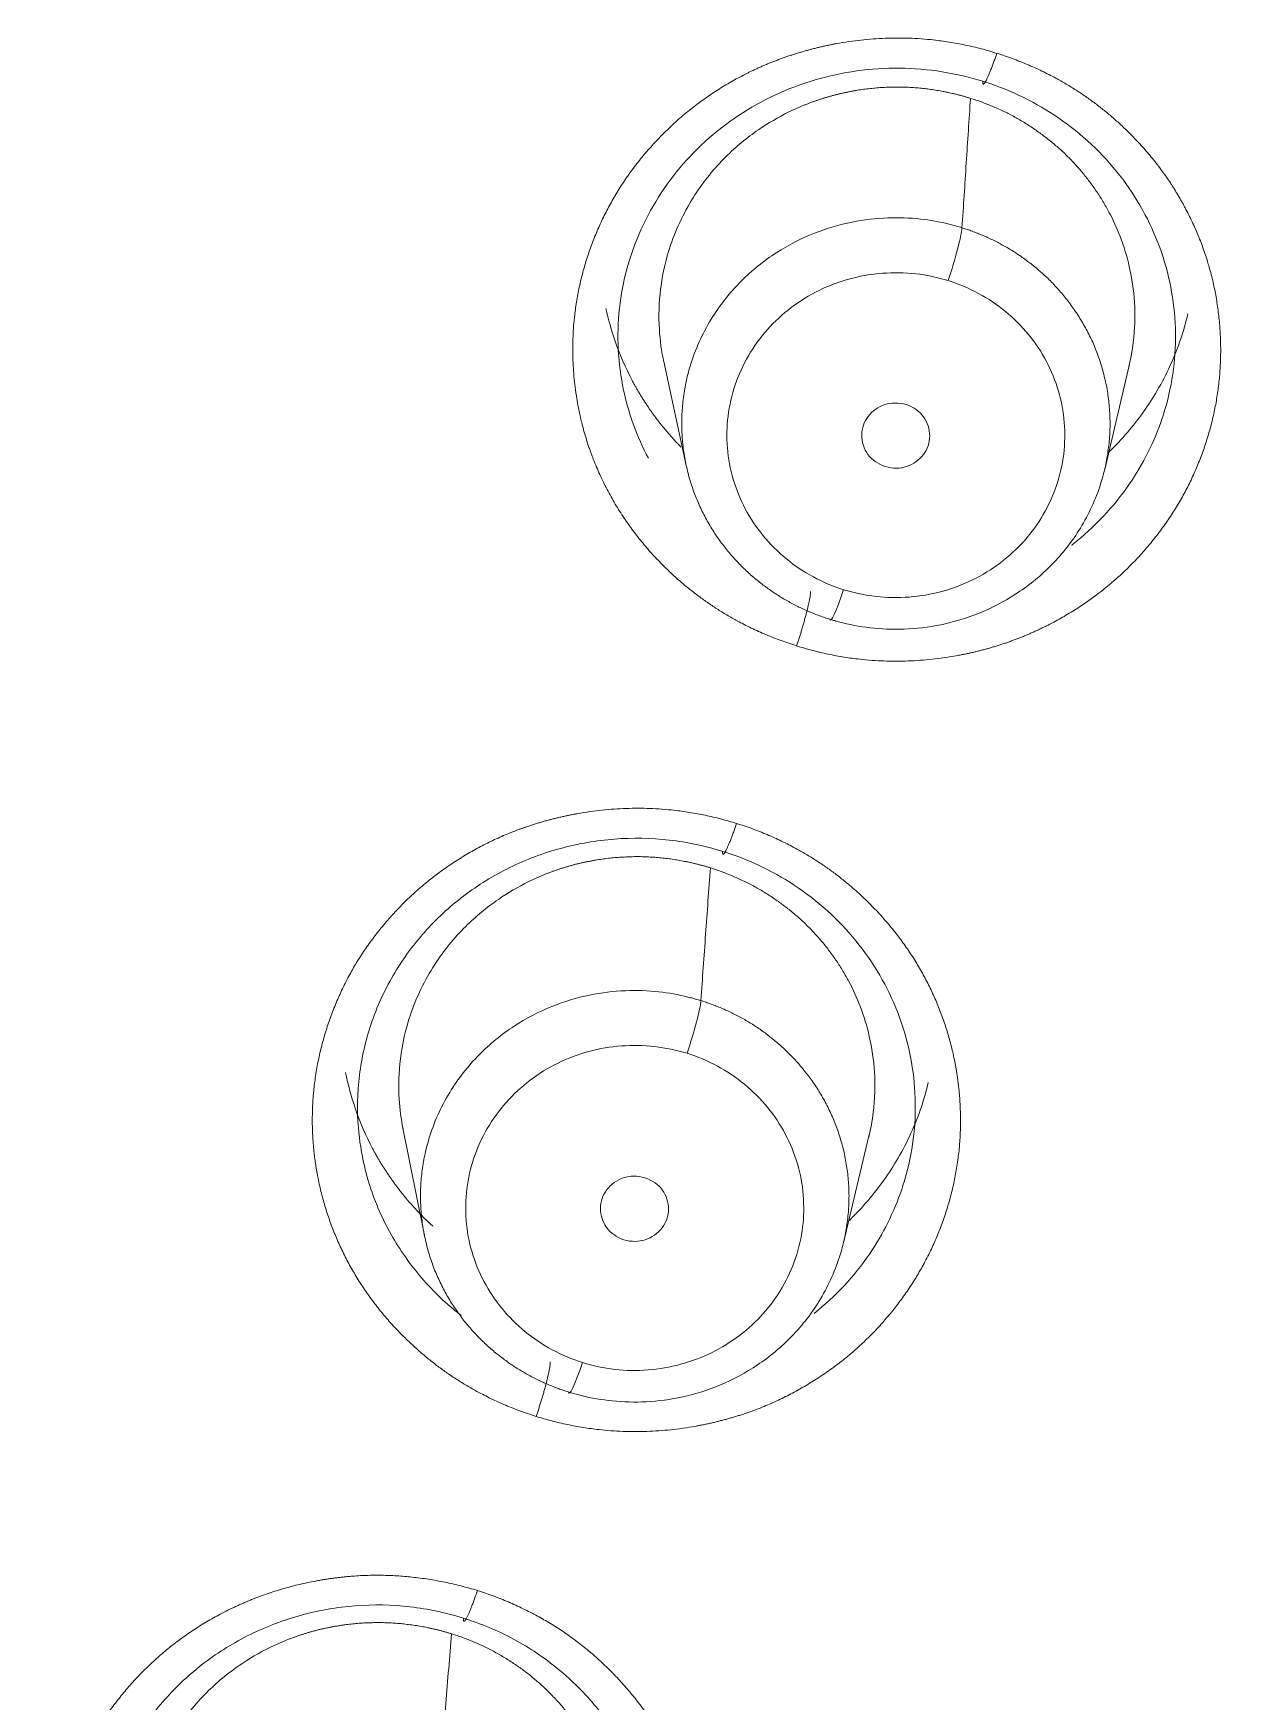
# Model space of a CAD drawing. Extents: x 6534 to 7663, y 0 to 827.
# Drawn here: x 7087.56 to 7095.58, y 495.25 to 506.3 of the extents above; entities that cross this region are included whole.
import ezdxf

# ---------------------------------------------------------------- set-up
doc = ezdxf.new("R2010")
doc.units = 0
doc.header["$LTSCALE"] = 30
doc.header["$MEASUREMENT"] = 0
doc.layers.add('1', color=7, linetype='CONTINUOUS')

msp = doc.modelspace()

# ---------------------------------------------------------------- linework, layer by layer
at = {"layer": '1', "color": 7, "linetype": 'Continuous', "lineweight": 18}
for p, q in [((7091.738, 504.127), (7091.887, 503.437)), ((7094.658, 503.412), (7094.82, 504.1)), ((7090.008, 499.059), (7090.153, 498.337)), ((7092.928, 498.29), (7093.099, 499.006))]:
    msp.add_line(p, q, dxfattribs=at)
at = {"layer": '1', "color": 7, "linetype": 'Continuous', "lineweight": 13}
msp.add_line((7092.837, 502.419), (7092.837, 502.42), dxfattribs=at)
at = {"layer": '1', "color": 7, "linetype": 'Continuous', "lineweight": 18}
for centre, major_axis, ratio, start_param, end_param in [((7103.394, 533.307), (-60.5, 0), 0.961466, 4.72417, 7.004197), ((7103.394, 533.445), (60, 0), 0.961466, 1.582577, 4.712389), ((7103.394, 533.445), (-59.925, 0), 0.961466, 4.712389, 7.853982), ((7093.621, 504.744), (-0.089, -0.286), 0.084931, 1.305336, 2.80487), ((7092.929, 502.698), (0.089, 0.286), 0.084982, 2.929816, 4.446794), ((7091.892, 499.627), (-0.089, -0.286), 0.08496, 1.305403, 2.796104), ((7091.2, 497.579), (0.089, 0.286), 0.085009, 2.92115, 4.446744)]:
    msp.add_ellipse(centre, major_axis=major_axis, ratio=ratio, start_param=start_param, end_param=end_param, dxfattribs=at)
at = {"layer": '1', "color": 7, "linetype": 'Continuous', "lineweight": 13}
for centre, major_axis, start_param, end_param in [((7103.394, 533.307), (59.425, 0), 1.570796, 4.70194), ((7103.394, 533.307), (57.948, 0), 1.579187, 4.712389), ((7103.394, 533.352), (57.403, 0), 1.579486, 4.712389)]:
    msp.add_ellipse(centre, major_axis=major_axis, ratio=0.961466, start_param=start_param, end_param=end_param, dxfattribs=at)
at = {"layer": '1', "color": 7, "linetype": 'Continuous', "lineweight": 18}
for points, degree, knots in [([(7091.198, 503.707), (7091.156, 503.871), (7091.108, 504.453), (7091.373, 505.234), (7091.929, 505.858), (7092.308, 506.044), (7092.495, 506.135), (7092.7, 506.19), (7092.902, 506.245), (7093.536, 506.295), (7093.944, 506.167)], 2, [0, 0, 0, 0.077193, 0.261754, 0.446316, 0.630877, 0.630877, 0.723158, 0.723158, 0.815439, 1, 1, 1]), ([(7091.636, 503.486), (7091.598, 503.557), (7091.491, 503.798), (7091.406, 504.239), (7091.477, 504.786), (7091.716, 505.287), (7092.101, 505.695), (7092.596, 505.972), (7093.156, 506.093), (7093.583, 506.057), (7093.808, 505.995), (7093.851, 505.982)], 3, [0, 0, 0, 0, 0.057246, 0.187423, 0.317619, 0.4478, 0.578021, 0.708153, 0.83839, 0.968958, 1, 1, 1, 1]), ([(7091.739, 504.121), (7091.723, 504.193), (7091.701, 504.354), (7091.709, 504.617), (7091.779, 504.922), (7091.924, 505.223), (7092.131, 505.478), (7092.348, 505.657), (7092.503, 505.748), (7092.586, 505.788), (7092.606, 505.797), (7092.626, 505.806), (7092.646, 505.815), (7092.666, 505.823), (7092.686, 505.831), (7092.707, 505.839), (7092.727, 505.847), (7092.748, 505.854), (7092.768, 505.861), (7092.789, 505.868), (7092.81, 505.874), (7092.83, 505.88), (7092.851, 505.886), (7092.872, 505.891), (7092.893, 505.897), (7092.914, 505.902), (7092.935, 505.906), (7092.956, 505.911), (7092.977, 505.915), (7092.998, 505.919), (7093.02, 505.923), (7093.041, 505.926), (7093.062, 505.929), (7093.083, 505.932), (7093.105, 505.934), (7093.126, 505.936), (7093.147, 505.938), (7093.169, 505.94), (7093.19, 505.941), (7093.211, 505.942), (7093.232, 505.943), (7093.254, 505.943), (7093.275, 505.944), (7093.296, 505.944), (7093.317, 505.943), (7093.338, 505.943), (7093.359, 505.942), (7093.381, 505.941), (7093.402, 505.939), (7093.423, 505.938), (7093.444, 505.936), (7093.464, 505.933), (7093.485, 505.931), (7093.506, 505.928), (7093.527, 505.925), (7093.547, 505.922), (7093.568, 505.918), (7093.588, 505.915), (7093.609, 505.911), (7093.629, 505.906), (7093.649, 505.902), (7093.67, 505.897), (7093.69, 505.892), (7093.71, 505.887), (7093.729, 505.881), (7093.749, 505.876), (7093.762, 505.871), (7093.769, 505.869)], 3, [0, 0, 0, 0, 0.069172, 0.153838, 0.247976, 0.364102, 0.465445, 0.551975, 0.623667, 0.630367, 0.637059, 0.643743, 0.650421, 0.65709, 0.663753, 0.670408, 0.677055, 0.683696, 0.690328, 0.696954, 0.703572, 0.710183, 0.716786, 0.723382, 0.72997, 0.736551, 0.743125, 0.749691, 0.75625, 0.762802, 0.769346, 0.775882, 0.782412, 0.788934, 0.795448, 0.801955, 0.808455, 0.814947, 0.821432, 0.827909, 0.834379, 0.840842, 0.847297, 0.853745, 0.860186, 0.866619, 0.873044, 0.879462, 0.885873, 0.892277, 0.898673, 0.905061, 0.911442, 0.917816, 0.924182, 0.930541, 0.936893, 0.943237, 0.949574, 0.955903, 0.962225, 0.968539, 0.974846, 0.981146, 0.987438, 0.993723, 1, 1, 1, 1]), ([(7093.851, 505.982), (7093.858, 505.98), (7094.037, 505.923), (7094.375, 505.756), (7094.78, 505.377), (7095.05, 504.891), (7095.155, 504.349), (7095.106, 503.961), (7095.044, 503.766), (7095.037, 503.744)], 3, [0, 0, 0, 0, 0.007287, 0.194721, 0.3895, 0.584986, 0.780346, 0.975735, 1, 1, 1, 1]), ([(7093.769, 505.869), (7093.781, 505.866), (7093.806, 505.858), (7093.842, 505.845), (7093.878, 505.831), (7093.914, 505.817), (7093.949, 505.801), (7093.985, 505.785), (7094.02, 505.768), (7094.054, 505.75), (7094.088, 505.731), (7094.122, 505.711), (7094.155, 505.69), (7094.187, 505.669), (7094.22, 505.646), (7094.251, 505.623), (7094.282, 505.599), (7094.313, 505.575), (7094.343, 505.549), (7094.372, 505.523), (7094.401, 505.496), (7094.429, 505.468), (7094.456, 505.439), (7094.483, 505.41), (7094.509, 505.38), (7094.534, 505.349), (7094.558, 505.318), (7094.581, 505.286), (7094.604, 505.253), (7094.626, 505.22), (7094.647, 505.186), (7094.667, 505.151), (7094.709, 505.076), (7094.768, 504.946), (7094.829, 504.746), (7094.863, 504.509), (7094.856, 504.286), (7094.831, 504.145), (7094.819, 504.092)], 3, [0, 0, 0, 0, 0.016576, 0.033189, 0.049839, 0.066525, 0.083247, 0.100006, 0.116802, 0.133634, 0.150502, 0.167408, 0.184349, 0.201327, 0.218342, 0.235393, 0.25248, 0.269604, 0.286765, 0.303962, 0.321195, 0.338465, 0.355771, 0.373114, 0.390493, 0.407909, 0.425361, 0.442849, 0.460374, 0.477936, 0.495533, 0.513167, 0.530838, 0.610103, 0.702776, 0.808846, 0.928299, 1, 1, 1, 1]), ([(7093.713, 505.012), (7093.707, 505.014), (7093.695, 505.017), (7093.678, 505.022), (7093.661, 505.027), (7093.644, 505.032), (7093.571, 505.05), (7093.431, 505.075), (7093.215, 505.083), (7092.977, 505.055), (7092.726, 504.981), (7092.474, 504.852), (7092.237, 504.661), (7092.037, 504.407), (7091.938, 504.187), (7091.897, 504.041), (7091.884, 503.986), (7091.874, 503.93), (7091.866, 503.875), (7091.861, 503.82), (7091.857, 503.766), (7091.856, 503.712), (7091.858, 503.658), (7091.861, 503.605), (7091.867, 503.553), (7091.874, 503.501), (7091.884, 503.45), (7091.895, 503.4), (7091.908, 503.351), (7091.923, 503.303), (7091.939, 503.257), (7091.958, 503.211), (7091.977, 503.166), (7091.998, 503.123), (7092.02, 503.08), (7092.044, 503.039), (7092.068, 502.999), (7092.094, 502.961), (7092.121, 502.923), (7092.149, 502.887), (7092.177, 502.852), (7092.207, 502.819), (7092.237, 502.787), (7092.268, 502.756), (7092.299, 502.726), (7092.331, 502.698), (7092.364, 502.671), (7092.397, 502.646), (7092.43, 502.621), (7092.463, 502.598), (7092.497, 502.576), (7092.531, 502.555), (7092.565, 502.536), (7092.599, 502.517), (7092.633, 502.5), (7092.667, 502.484), (7092.702, 502.469), (7092.736, 502.455), (7092.769, 502.442), (7092.803, 502.43), (7092.826, 502.423), (7092.837, 502.42)], 3, [0, 0, 0, 0, 0.004262, 0.008395, 0.012399, 0.016275, 0.020023, 0.063397, 0.11187, 0.165439, 0.224102, 0.287854, 0.356693, 0.430613, 0.509612, 0.522992, 0.536251, 0.549389, 0.562406, 0.575303, 0.588079, 0.600733, 0.613267, 0.625681, 0.637973, 0.650145, 0.662195, 0.674125, 0.685934, 0.697622, 0.709189, 0.720636, 0.731961, 0.743166, 0.75425, 0.765213, 0.776055, 0.786776, 0.797376, 0.807856, 0.818215, 0.828452, 0.838569, 0.848565, 0.85844, 0.868194, 0.877828, 0.88734, 0.896732, 0.906002, 0.915152, 0.924181, 0.933089, 0.941876, 0.950542, 0.959087, 0.967512, 0.975815, 0.983998, 0.992059, 1, 1, 1, 1]), ([(7092.837, 502.42), (7092.842, 502.418), (7092.853, 502.414), (7092.87, 502.41), (7092.887, 502.405), (7092.905, 502.4), (7092.985, 502.38), (7093.136, 502.354), (7093.365, 502.349), (7093.61, 502.384), (7093.861, 502.465), (7094.107, 502.6), (7094.333, 502.791), (7094.521, 503.039), (7094.614, 503.25), (7094.653, 503.39), (7094.666, 503.445), (7094.676, 503.501), (7094.684, 503.556), (7094.69, 503.611), (7094.693, 503.665), (7094.694, 503.719), (7094.692, 503.773), (7094.689, 503.826), (7094.684, 503.878), (7094.676, 503.93), (7094.667, 503.98), (7094.655, 504.03), (7094.642, 504.079), (7094.628, 504.127), (7094.611, 504.174), (7094.593, 504.22), (7094.574, 504.264), (7094.553, 504.308), (7094.531, 504.35), (7094.507, 504.391), (7094.482, 504.431), (7094.457, 504.47), (7094.43, 504.507), (7094.402, 504.543), (7094.374, 504.578), (7094.344, 504.611), (7094.314, 504.644), (7094.283, 504.675), (7094.252, 504.704), (7094.22, 504.732), (7094.187, 504.759), (7094.154, 504.785), (7094.121, 504.81), (7094.088, 504.833), (7094.054, 504.855), (7094.02, 504.876), (7093.986, 504.895), (7093.952, 504.914), (7093.917, 504.931), (7093.883, 504.947), (7093.849, 504.962), (7093.815, 504.976), (7093.781, 504.989), (7093.747, 505.001), (7093.725, 505.008), (7093.713, 505.012)], 3, [0, 0, 0, 0, 0.003868, 0.007805, 0.01181, 0.015885, 0.020029, 0.067464, 0.118836, 0.174144, 0.233384, 0.296555, 0.363653, 0.434676, 0.50962, 0.522978, 0.536216, 0.549334, 0.562332, 0.575211, 0.587969, 0.600607, 0.613126, 0.625525, 0.637803, 0.649962, 0.662001, 0.67392, 0.68572, 0.697399, 0.708958, 0.720398, 0.731718, 0.742917, 0.753997, 0.764957, 0.775797, 0.786518, 0.797118, 0.807598, 0.817959, 0.8282, 0.838321, 0.848322, 0.858203, 0.867964, 0.877605, 0.887127, 0.896529, 0.905811, 0.914972, 0.924015, 0.932937, 0.941739, 0.950422, 0.958984, 0.967427, 0.97575, 0.983953, 0.992037, 1, 1, 1, 1]), ([(7091.355, 504.477), (7091.371, 504.404), (7091.417, 504.24), (7091.488, 504.077), (7091.54, 503.979), (7091.552, 503.959), (7091.563, 503.938), (7091.575, 503.918), (7091.588, 503.897), (7091.6, 503.877), (7091.613, 503.858), (7091.626, 503.838), (7091.639, 503.818), (7091.652, 503.799), (7091.666, 503.78), (7091.68, 503.761), (7091.694, 503.742), (7091.708, 503.723), (7091.723, 503.705), (7091.738, 503.687), (7091.753, 503.669), (7091.768, 503.651), (7091.783, 503.633), (7091.799, 503.616), (7091.814, 503.599), (7091.83, 503.582), (7091.843, 503.569), (7091.85, 503.561), (7091.852, 503.559)], 3, [0, 0, 0, 0, 0.213475, 0.483108, 0.505565, 0.527995, 0.550396, 0.57277, 0.595116, 0.617434, 0.639724, 0.661986, 0.68422, 0.706427, 0.728605, 0.750756, 0.772879, 0.794974, 0.817041, 0.83908, 0.861091, 0.883075, 0.90503, 0.926958, 0.948858, 0.97073, 0.992574, 1, 1, 1, 1]), ([(7094.688, 503.528), (7094.73, 503.569), (7094.849, 503.695), (7095.022, 503.939), (7095.146, 504.21), (7095.196, 504.386), (7095.209, 504.441)], 3, [0, 0, 0, 0, 0.164118, 0.482792, 0.837688, 1, 1, 1, 1]), ([(7089.755, 498.799), (7089.736, 498.882), (7089.722, 498.966), (7089.706, 499.167), (7089.708, 499.284), (7089.737, 499.515), (7089.763, 499.629), (7089.837, 499.851), (7089.886, 499.958), (7090.004, 500.161), (7090.074, 500.257), (7090.231, 500.434), (7090.318, 500.515), (7090.508, 500.659), (7090.61, 500.722), (7090.826, 500.828), (7090.939, 500.87), (7091.172, 500.934), (7091.291, 500.954), (7091.532, 500.973), (7091.654, 500.97), (7091.894, 500.943), (7092.013, 500.918), (7092.128, 500.882)], 3, [0, 0, 0, 0, 0.068272, 0.068272, 0.161445, 0.161445, 0.254618, 0.254618, 0.347791, 0.347791, 0.440963, 0.440963, 0.534136, 0.534136, 0.627309, 0.627309, 0.720482, 0.720482, 0.813654, 0.813654, 0.906827, 0.906827, 1, 1, 1, 1]), ([(7090.011, 499.045), (7089.998, 499.11), (7089.978, 499.264), (7089.986, 499.519), (7090.055, 499.825), (7090.201, 500.126), (7090.408, 500.381), (7090.625, 500.56), (7090.78, 500.651), (7090.863, 500.691), (7090.883, 500.7), (7090.903, 500.709), (7090.923, 500.718), (7090.943, 500.726), (7090.963, 500.735), (7090.984, 500.742), (7091.004, 500.75), (7091.025, 500.757), (7091.045, 500.764), (7091.066, 500.771), (7091.087, 500.777), (7091.107, 500.783), (7091.128, 500.789), (7091.149, 500.795), (7091.17, 500.8), (7091.191, 500.805), (7091.212, 500.81), (7091.233, 500.814), (7091.255, 500.818), (7091.276, 500.822), (7091.297, 500.826), (7091.318, 500.829), (7091.339, 500.832), (7091.361, 500.835), (7091.382, 500.837), (7091.403, 500.84), (7091.425, 500.841), (7091.446, 500.843), (7091.467, 500.844), (7091.488, 500.845), (7091.51, 500.846), (7091.531, 500.847), (7091.552, 500.847), (7091.573, 500.847), (7091.595, 500.847), (7091.616, 500.846), (7091.637, 500.845), (7091.658, 500.844), (7091.679, 500.843), (7091.7, 500.841), (7091.721, 500.839), (7091.742, 500.837), (7091.763, 500.834), (7091.783, 500.832), (7091.804, 500.829), (7091.825, 500.825), (7091.845, 500.822), (7091.866, 500.818), (7091.886, 500.814), (7091.907, 500.81), (7091.927, 500.805), (7091.947, 500.8), (7091.967, 500.795), (7091.987, 500.79), (7092.007, 500.785), (7092.027, 500.779), (7092.04, 500.775), (7092.047, 500.773)], 3, [0, 0, 0, 0, 0.062723, 0.147975, 0.242767, 0.359706, 0.461762, 0.5489, 0.621088, 0.627833, 0.634571, 0.641301, 0.648024, 0.654739, 0.661447, 0.668147, 0.67484, 0.681526, 0.688204, 0.694875, 0.701538, 0.708194, 0.714843, 0.721484, 0.728117, 0.734743, 0.741362, 0.747973, 0.754577, 0.761173, 0.767762, 0.774344, 0.780918, 0.787485, 0.794044, 0.800595, 0.80714, 0.813677, 0.820206, 0.826728, 0.833242, 0.839749, 0.846249, 0.852741, 0.859226, 0.865703, 0.872173, 0.878635, 0.88509, 0.891537, 0.897977, 0.904409, 0.910834, 0.917252, 0.923662, 0.930065, 0.93646, 0.942847, 0.949227, 0.9556, 0.961965, 0.968323, 0.974674, 0.981016, 0.987352, 0.99368, 1, 1, 1, 1]), ([(7092.128, 500.882), (7092.134, 500.88), (7092.312, 500.824), (7092.651, 500.658), (7093.056, 500.278), (7093.327, 499.792), (7093.432, 499.249), (7093.383, 498.861), (7093.321, 498.665), (7093.314, 498.643)], 3, [0, 0, 0, 0, 0.006813, 0.19395, 0.38874, 0.584299, 0.779737, 0.975214, 1, 1, 1, 1]), ([(7092.047, 500.773), (7092.059, 500.769), (7092.083, 500.761), (7092.12, 500.748), (7092.156, 500.734), (7092.192, 500.72), (7092.227, 500.704), (7092.262, 500.688), (7092.297, 500.671), (7092.332, 500.653), (7092.366, 500.634), (7092.399, 500.614), (7092.433, 500.593), (7092.465, 500.572), (7092.497, 500.55), (7092.529, 500.526), (7092.56, 500.502), (7092.591, 500.478), (7092.621, 500.452), (7092.65, 500.426), (7092.679, 500.399), (7092.707, 500.371), (7092.734, 500.342), (7092.761, 500.313), (7092.787, 500.283), (7092.812, 500.252), (7092.836, 500.221), (7092.859, 500.189), (7092.882, 500.156), (7092.904, 500.123), (7092.925, 500.089), (7092.945, 500.054), (7092.987, 499.979), (7093.046, 499.848), (7093.107, 499.648), (7093.141, 499.412), (7093.134, 499.187), (7093.109, 499.044), (7093.096, 498.99)], 3, [0, 0, 0, 0, 0.016543, 0.033123, 0.049739, 0.066391, 0.08308, 0.099806, 0.116568, 0.133366, 0.150201, 0.167073, 0.18398, 0.200924, 0.217905, 0.234922, 0.251975, 0.269065, 0.286191, 0.303354, 0.320552, 0.337788, 0.355059, 0.372367, 0.389711, 0.407091, 0.424508, 0.441961, 0.45945, 0.476976, 0.494538, 0.512136, 0.52977, 0.60888, 0.70138, 0.807257, 0.926493, 1, 1, 1, 1]), ([(7091.984, 499.894), (7091.978, 499.896), (7091.967, 499.899), (7091.949, 499.904), (7091.932, 499.909), (7091.915, 499.913), (7091.84, 499.932), (7091.698, 499.958), (7091.478, 499.965), (7091.238, 499.936), (7090.987, 499.86), (7090.736, 499.729), (7090.502, 499.538), (7090.305, 499.286), (7090.207, 499.068), (7090.167, 498.923), (7090.154, 498.868), (7090.144, 498.813), (7090.136, 498.758), (7090.13, 498.703), (7090.127, 498.648), (7090.126, 498.594), (7090.128, 498.54), (7090.131, 498.487), (7090.137, 498.435), (7090.144, 498.383), (7090.154, 498.333), (7090.165, 498.283), (7090.178, 498.234), (7090.193, 498.186), (7090.209, 498.139), (7090.227, 498.093), (7090.247, 498.048), (7090.268, 498.005), (7090.29, 497.962), (7090.314, 497.921), (7090.338, 497.881), (7090.364, 497.843), (7090.391, 497.805), (7090.419, 497.769), (7090.447, 497.735), (7090.477, 497.701), (7090.507, 497.669), (7090.538, 497.638), (7090.569, 497.609), (7090.601, 497.58), (7090.634, 497.553), (7090.667, 497.528), (7090.7, 497.503), (7090.733, 497.48), (7090.767, 497.458), (7090.801, 497.438), (7090.835, 497.418), (7090.869, 497.4), (7090.903, 497.382), (7090.938, 497.366), (7090.972, 497.351), (7091.006, 497.337), (7091.04, 497.324), (7091.073, 497.312), (7091.096, 497.305), (7091.107, 497.302)], 3, [0, 0, 0, 0, 0.004118, 0.008173, 0.012166, 0.016096, 0.019964, 0.064383, 0.113604, 0.167623, 0.226438, 0.290046, 0.358445, 0.431632, 0.509603, 0.522984, 0.536245, 0.549384, 0.562403, 0.575301, 0.588078, 0.600734, 0.613269, 0.625684, 0.637977, 0.65015, 0.662202, 0.674132, 0.685942, 0.697631, 0.709199, 0.720647, 0.731973, 0.743178, 0.754263, 0.765226, 0.776069, 0.78679, 0.797391, 0.807871, 0.818229, 0.828467, 0.838584, 0.84858, 0.858455, 0.868209, 0.877841, 0.887353, 0.896744, 0.906015, 0.915164, 0.924192, 0.933099, 0.941885, 0.95055, 0.959094, 0.967517, 0.975819, 0.984001, 0.992061, 1, 1, 1, 1]), ([(7091.107, 497.302), (7091.113, 497.3), (7091.124, 497.297), (7091.141, 497.292), (7091.158, 497.287), (7091.175, 497.282), (7091.253, 497.262), (7091.402, 497.237), (7091.628, 497.231), (7091.871, 497.264), (7092.122, 497.343), (7092.37, 497.477), (7092.599, 497.668), (7092.79, 497.917), (7092.884, 498.131), (7092.924, 498.272), (7092.937, 498.327), (7092.947, 498.382), (7092.955, 498.438), (7092.961, 498.492), (7092.964, 498.547), (7092.965, 498.601), (7092.964, 498.655), (7092.96, 498.707), (7092.955, 498.76), (7092.947, 498.811), (7092.938, 498.862), (7092.927, 498.912), (7092.913, 498.961), (7092.899, 499.009), (7092.882, 499.056), (7092.864, 499.101), (7092.845, 499.146), (7092.824, 499.19), (7092.802, 499.232), (7092.778, 499.273), (7092.754, 499.313), (7092.728, 499.352), (7092.701, 499.389), (7092.673, 499.425), (7092.645, 499.46), (7092.615, 499.493), (7092.585, 499.526), (7092.554, 499.556), (7092.523, 499.586), (7092.491, 499.614), (7092.458, 499.641), (7092.425, 499.667), (7092.392, 499.692), (7092.359, 499.715), (7092.325, 499.737), (7092.291, 499.758), (7092.257, 499.777), (7092.222, 499.796), (7092.188, 499.813), (7092.154, 499.829), (7092.12, 499.844), (7092.086, 499.858), (7092.052, 499.871), (7092.018, 499.883), (7091.995, 499.89), (7091.984, 499.894)], 3, [0, 0, 0, 0, 0.00393, 0.007893, 0.011888, 0.015916, 0.019977, 0.066372, 0.117003, 0.171868, 0.230964, 0.294287, 0.361835, 0.433603, 0.509587, 0.522943, 0.53618, 0.549297, 0.562294, 0.575171, 0.587928, 0.600566, 0.613084, 0.625482, 0.63776, 0.649918, 0.661956, 0.673875, 0.685674, 0.697353, 0.708912, 0.720351, 0.731671, 0.742871, 0.753951, 0.764911, 0.775752, 0.786473, 0.797074, 0.807555, 0.817916, 0.828158, 0.83828, 0.848282, 0.858164, 0.867927, 0.87757, 0.887093, 0.896497, 0.90578, 0.914944, 0.923989, 0.932913, 0.941718, 0.950403, 0.958969, 0.967414, 0.97574, 0.983947, 0.992033, 1, 1, 1, 1]), ([(7089.63, 499.418), (7089.647, 499.336), (7089.694, 499.163), (7089.768, 498.991), (7089.821, 498.893), (7089.832, 498.872), (7089.844, 498.852), (7089.856, 498.831), (7089.868, 498.811), (7089.881, 498.791), (7089.894, 498.771), (7089.907, 498.751), (7089.92, 498.732), (7089.933, 498.713), (7089.947, 498.693), (7089.961, 498.674), (7089.975, 498.656), (7089.989, 498.637), (7090.004, 498.619), (7090.018, 498.6), (7090.033, 498.582), (7090.048, 498.564), (7090.064, 498.547), (7090.079, 498.529), (7090.095, 498.512), (7090.111, 498.495), (7090.127, 498.478), (7090.143, 498.462), (7090.16, 498.445), (7090.177, 498.429), (7090.193, 498.414), (7090.204, 498.403), (7090.21, 498.399)], 3, [0, 0, 0, 0, 0.212172, 0.452241, 0.472172, 0.492079, 0.511961, 0.53182, 0.551655, 0.571465, 0.591251, 0.611013, 0.630752, 0.650465, 0.670155, 0.689821, 0.709463, 0.72908, 0.748674, 0.768243, 0.787788, 0.807309, 0.826807, 0.84628, 0.865729, 0.885154, 0.904555, 0.923932, 0.943284, 0.962613, 0.981918, 1, 1, 1, 1]), ([(7092.967, 498.438), (7093.011, 498.481), (7093.13, 498.608), (7093.305, 498.854), (7093.427, 499.123), (7093.477, 499.297), (7093.49, 499.351)], 3, [0, 0, 0, 0, 0.169041, 0.487978, 0.843012, 1, 1, 1, 1]), ([(7088.026, 493.765), (7088.012, 493.832), (7088.002, 493.9), (7087.987, 494.085), (7087.99, 494.202), (7088.018, 494.433), (7088.044, 494.548), (7088.119, 494.769), (7088.168, 494.877), (7088.286, 495.08), (7088.355, 495.176), (7088.512, 495.354), (7088.6, 495.435), (7088.79, 495.58), (7088.892, 495.643), (7089.108, 495.749), (7089.221, 495.792), (7089.454, 495.856), (7089.574, 495.876), (7089.815, 495.895), (7089.937, 495.893), (7090.177, 495.865), (7090.296, 495.84), (7090.411, 495.804)], 3, [0, 0, 0, 0, 0.055535, 0.055535, 0.149981, 0.149981, 0.244428, 0.244428, 0.338874, 0.338874, 0.433321, 0.433321, 0.527767, 0.527767, 0.622214, 0.622214, 0.71666, 0.71666, 0.811107, 0.811107, 0.905553, 0.905553, 1, 1, 1, 1]), ([(7088.287, 494.009), (7088.28, 494.049), (7088.267, 494.151), (7088.263, 494.321), (7088.286, 494.521), (7088.351, 494.776), (7088.485, 495.053), (7088.692, 495.307), (7088.909, 495.487), (7089.065, 495.578), (7089.148, 495.619), (7089.168, 495.628), (7089.188, 495.637), (7089.208, 495.645), (7089.228, 495.654), (7089.248, 495.662), (7089.269, 495.67), (7089.289, 495.677), (7089.31, 495.685), (7089.33, 495.692), (7089.351, 495.698), (7089.372, 495.705), (7089.392, 495.711), (7089.413, 495.717), (7089.434, 495.722), (7089.455, 495.728), (7089.476, 495.733), (7089.497, 495.737), (7089.519, 495.742), (7089.54, 495.746), (7089.561, 495.75), (7089.582, 495.753), (7089.603, 495.757), (7089.625, 495.76), (7089.646, 495.762), (7089.667, 495.765), (7089.689, 495.767), (7089.71, 495.769), (7089.731, 495.771), (7089.752, 495.772), (7089.774, 495.773), (7089.795, 495.774), (7089.816, 495.774), (7089.838, 495.775), (7089.859, 495.775), (7089.88, 495.774), (7089.901, 495.774), (7089.922, 495.773), (7089.943, 495.772), (7089.965, 495.77), (7089.986, 495.769), (7090.007, 495.767), (7090.027, 495.764), (7090.048, 495.762), (7090.069, 495.759), (7090.09, 495.756), (7090.11, 495.753), (7090.131, 495.749), (7090.152, 495.746), (7090.172, 495.742), (7090.192, 495.737), (7090.213, 495.733), (7090.233, 495.728), (7090.253, 495.723), (7090.273, 495.718), (7090.293, 495.712), (7090.313, 495.706), (7090.326, 495.702), (7090.332, 495.7)], 3, [0, 0, 0, 0, 0.03926, 0.098991, 0.16366, 0.233269, 0.351713, 0.455088, 0.543346, 0.616448, 0.623276, 0.630096, 0.636909, 0.643714, 0.650511, 0.657302, 0.664084, 0.670859, 0.677627, 0.684387, 0.69114, 0.697885, 0.704622, 0.711352, 0.718075, 0.72479, 0.731497, 0.738197, 0.744889, 0.751574, 0.758251, 0.764921, 0.771583, 0.778238, 0.784885, 0.791525, 0.798157, 0.804781, 0.811398, 0.818007, 0.824609, 0.831204, 0.83779, 0.84437, 0.850941, 0.857505, 0.864062, 0.870611, 0.877152, 0.883686, 0.890212, 0.896731, 0.903242, 0.909746, 0.916242, 0.92273, 0.929211, 0.935684, 0.94215, 0.948608, 0.955058, 0.961501, 0.967937, 0.974365, 0.980785, 0.987197, 0.993603, 1, 1, 1, 1]), ([(7090.411, 495.804), (7090.526, 495.768), (7090.638, 495.722), (7090.849, 495.608), (7090.949, 495.541), (7091.133, 495.389), (7091.217, 495.305), (7091.367, 495.122), (7091.432, 495.023), (7091.542, 494.816), (7091.586, 494.706), (7091.652, 494.482), (7091.673, 494.367), (7091.692, 494.134), (7091.69, 494.017), (7091.661, 493.786), (7091.635, 493.671), (7091.597, 493.561)], 3, [0, 0, 0, 0, 0.125, 0.125, 0.25, 0.25, 0.375, 0.375, 0.5, 0.5, 0.625, 0.625, 0.75, 0.75, 0.875, 0.875, 1, 1, 1, 1]), ([(7090.332, 495.7), (7090.345, 495.696), (7090.369, 495.689), (7090.406, 495.676), (7090.442, 495.662), (7090.478, 495.647), (7090.513, 495.632), (7090.548, 495.616), (7090.583, 495.598), (7090.618, 495.58), (7090.652, 495.561), (7090.686, 495.541), (7090.719, 495.521), (7090.751, 495.499), (7090.784, 495.477), (7090.815, 495.454), (7090.847, 495.43), (7090.877, 495.405), (7090.907, 495.379), (7090.936, 495.353), (7090.965, 495.326), (7090.993, 495.298), (7091.02, 495.269), (7091.047, 495.24), (7091.073, 495.21), (7091.098, 495.179), (7091.122, 495.148), (7091.146, 495.116), (7091.169, 495.083), (7091.19, 495.05), (7091.211, 495.016), (7091.232, 494.981), (7091.268, 494.915), (7091.318, 494.807), (7091.373, 494.648), (7091.412, 494.463), (7091.428, 494.254), (7091.414, 494.065), (7091.39, 493.949), (7091.38, 493.908)], 3, [0, 0, 0, 0, 0.016475, 0.032986, 0.049533, 0.066117, 0.082738, 0.099395, 0.116088, 0.132817, 0.149583, 0.166385, 0.183224, 0.200099, 0.21701, 0.233958, 0.250942, 0.267962, 0.285018, 0.302111, 0.31924, 0.336405, 0.353606, 0.370843, 0.388117, 0.405427, 0.422773, 0.440155, 0.457573, 0.475028, 0.492518, 0.510045, 0.527608, 0.592373, 0.666423, 0.749749, 0.842339, 0.94418, 1, 1, 1, 1])]:
    msp.add_open_spline(points, degree=degree, knots=knots, dxfattribs=at)
at = {"layer": '1', "color": 7, "linetype": 'Continuous', "lineweight": 13}
for points, degree, knots in [([(7093.944, 506.167), (7094.35, 506.04), (7094.832, 505.643), (7095.096, 505.323), (7095.192, 505.142), (7095.386, 504.778), (7095.453, 503.956), (7095.189, 503.176), (7094.633, 502.551), (7094.253, 502.366), (7094.067, 502.274), (7093.862, 502.219), (7093.659, 502.165), (7093.025, 502.115), (7092.618, 502.243)], 2, [0, 0, 0, 0.125, 0.1875, 0.25, 0.25, 0.375, 0.5, 0.625, 0.75, 0.75, 0.8125, 0.8125, 0.875, 1, 1, 1]), ([(7092.929, 502.615), (7092.86, 502.637), (7092.792, 502.665), (7092.665, 502.734), (7092.604, 502.775), (7092.493, 502.866), (7092.442, 502.917), (7092.351, 503.028), (7092.311, 503.087), (7092.245, 503.213), (7092.218, 503.279), (7092.178, 503.414), (7092.165, 503.484), (7092.154, 503.624), (7092.155, 503.695), (7092.173, 503.835), (7092.188, 503.904), (7092.234, 504.038), (7092.263, 504.103), (7092.335, 504.226), (7092.377, 504.284), (7092.472, 504.391), (7092.525, 504.44), (7092.64, 504.527), (7092.702, 504.565), (7092.832, 504.629), (7092.901, 504.655), (7093.042, 504.693), (7093.114, 504.705), (7093.26, 504.716), (7093.334, 504.715), (7093.479, 504.699), (7093.551, 504.683), (7093.621, 504.662)], 3, [0, 0, 0, 0, 0.0625, 0.0625, 0.125, 0.125, 0.1875, 0.1875, 0.25, 0.25, 0.3125, 0.3125, 0.375, 0.375, 0.4375, 0.4375, 0.5, 0.5, 0.5625, 0.5625, 0.625, 0.625, 0.6875, 0.6875, 0.75, 0.75, 0.8125, 0.8125, 0.875, 0.875, 0.9375, 0.9375, 1, 1, 1, 1]), ([(7093.621, 504.662), (7093.691, 504.64), (7093.758, 504.611), (7093.886, 504.543), (7093.946, 504.502), (7094.057, 504.411), (7094.108, 504.36), (7094.199, 504.249), (7094.239, 504.19), (7094.305, 504.064), (7094.332, 503.998), (7094.372, 503.863), (7094.385, 503.793), (7094.396, 503.653), (7094.395, 503.582), (7094.378, 503.442), (7094.362, 503.373), (7094.317, 503.239), (7094.287, 503.174), (7094.216, 503.051), (7094.174, 502.993), (7094.078, 502.886), (7094.025, 502.837), (7093.91, 502.75), (7093.848, 502.712), (7093.718, 502.648), (7093.649, 502.622), (7093.508, 502.584), (7093.436, 502.572), (7093.29, 502.561), (7093.216, 502.562), (7093.071, 502.578), (7092.999, 502.594), (7092.929, 502.615)], 3, [0, 0, 0, 0, 0.0625, 0.0625, 0.125, 0.125, 0.1875, 0.1875, 0.25, 0.25, 0.3125, 0.3125, 0.375, 0.375, 0.4375, 0.4375, 0.5, 0.5, 0.5625, 0.5625, 0.625, 0.625, 0.6875, 0.6875, 0.75, 0.75, 0.8125, 0.8125, 0.875, 0.875, 0.9375, 0.9375, 1, 1, 1, 1]), ([(7092.618, 502.243), (7092.211, 502.37), (7091.729, 502.766), (7091.465, 503.086), (7091.256, 503.48), (7091.198, 503.707)], 2, [0, 0, 0, 0.387334, 0.581001, 0.774668, 1, 1, 1]), ([(7095.037, 503.744), (7094.986, 503.593), (7094.831, 503.283), (7094.588, 503.026), (7094.439, 502.91), (7094.438, 502.909)], 3, [0, 0, 0, 0, 0.463795, 0.993522, 1, 1, 1, 1]), ([(7090.893, 497.14), (7090.487, 497.267), (7090.006, 497.664), (7089.742, 497.983), (7089.55, 498.344), (7089.434, 498.736), (7089.417, 498.939), (7089.383, 499.348), (7089.65, 500.137), (7089.93, 500.45), (7090.068, 500.604), (7090.401, 500.855), (7090.776, 501.037), (7090.982, 501.091), (7091.185, 501.145), (7091.815, 501.193), (7092.22, 501.067)], 2, [0, 0, 0, 0.125, 0.1875, 0.25, 0.3125, 0.375, 0.375, 0.5, 0.625, 0.625, 0.6875, 0.75, 0.8125, 0.8125, 0.875, 1, 1, 1]), ([(7092.22, 501.067), (7092.626, 500.94), (7093.108, 500.543), (7093.372, 500.224), (7093.564, 499.863), (7093.679, 499.471), (7093.696, 499.269), (7093.731, 498.859), (7093.464, 498.071), (7093.183, 497.757), (7093.046, 497.603), (7092.713, 497.353), (7092.338, 497.17), (7092.132, 497.116), (7091.929, 497.062), (7091.298, 497.014), (7090.893, 497.14)], 2, [0, 0, 0, 0.125, 0.1875, 0.25, 0.3125, 0.375, 0.375, 0.5, 0.625, 0.625, 0.6875, 0.75, 0.8125, 0.8125, 0.875, 1, 1, 1]), ([(7091.2, 497.497), (7091.13, 497.519), (7091.063, 497.547), (7090.935, 497.616), (7090.874, 497.656), (7090.763, 497.748), (7090.712, 497.799), (7090.621, 497.91), (7090.581, 497.969), (7090.515, 498.095), (7090.488, 498.161), (7090.448, 498.296), (7090.435, 498.366), (7090.424, 498.507), (7090.425, 498.577), (7090.443, 498.717), (7090.458, 498.786), (7090.504, 498.92), (7090.533, 498.985), (7090.605, 499.108), (7090.647, 499.166), (7090.742, 499.273), (7090.795, 499.322), (7090.91, 499.41), (7090.972, 499.448), (7091.103, 499.512), (7091.171, 499.538), (7091.312, 499.576), (7091.385, 499.588), (7091.531, 499.599), (7091.604, 499.598), (7091.75, 499.581), (7091.822, 499.566), (7091.892, 499.545)], 3, [0, 0, 0, 0, 0.0625, 0.0625, 0.125, 0.125, 0.1875, 0.1875, 0.25, 0.25, 0.3125, 0.3125, 0.375, 0.375, 0.4375, 0.4375, 0.5, 0.5, 0.5625, 0.5625, 0.625, 0.625, 0.6875, 0.6875, 0.75, 0.75, 0.8125, 0.8125, 0.875, 0.875, 0.9375, 0.9375, 1, 1, 1, 1]), ([(7091.892, 499.545), (7091.961, 499.523), (7092.029, 499.494), (7092.157, 499.426), (7092.217, 499.385), (7092.328, 499.294), (7092.379, 499.243), (7092.47, 499.132), (7092.51, 499.072), (7092.576, 498.947), (7092.603, 498.881), (7092.643, 498.745), (7092.656, 498.675), (7092.667, 498.535), (7092.666, 498.464), (7092.649, 498.324), (7092.633, 498.255), (7092.588, 498.121), (7092.558, 498.056), (7092.487, 497.933), (7092.445, 497.875), (7092.349, 497.768), (7092.296, 497.719), (7092.181, 497.632), (7092.119, 497.594), (7091.989, 497.53), (7091.92, 497.504), (7091.779, 497.466), (7091.707, 497.453), (7091.56, 497.442), (7091.487, 497.443), (7091.341, 497.46), (7091.269, 497.475), (7091.2, 497.497)], 3, [0, 0, 0, 0, 0.0625, 0.0625, 0.125, 0.125, 0.1875, 0.1875, 0.25, 0.25, 0.3125, 0.3125, 0.375, 0.375, 0.4375, 0.4375, 0.5, 0.5, 0.5625, 0.5625, 0.625, 0.625, 0.6875, 0.6875, 0.75, 0.75, 0.8125, 0.8125, 0.875, 0.875, 0.9375, 0.9375, 1, 1, 1, 1]), ([(7090.396, 497.809), (7090.383, 497.819), (7090.37, 497.829), (7090.265, 497.915), (7090.181, 497.999), (7090.032, 498.182), (7089.966, 498.28), (7089.856, 498.487), (7089.812, 498.596), (7089.77, 498.738), (7089.762, 498.768), (7089.755, 498.799)], 3, [0, 0, 0, 0, 0.040244, 0.040244, 0.333994, 0.333994, 0.627745, 0.627745, 0.921496, 0.921496, 1, 1, 1, 1]), ([(7093.314, 498.643), (7093.262, 498.492), (7093.11, 498.187), (7092.875, 497.934), (7092.733, 497.822)], 3, [0, 0, 0, 0, 0.473575, 1, 1, 1, 1]), ([(7089.175, 492.056), (7088.765, 492.187), (7088.45, 492.446), (7088.29, 492.578), (7088.022, 492.901), (7087.732, 493.443), (7087.699, 493.86), (7087.665, 494.278), (7087.8, 494.67), (7087.934, 495.06), (7088.215, 495.373), (7088.493, 495.683), (7088.873, 495.867), (7089.06, 495.957), (7089.467, 496.066), (7089.677, 496.082), (7090.087, 496.113), (7090.504, 495.987)], 2, [0, 0, 0, 0.125, 0.125, 0.1875, 0.25, 0.375, 0.375, 0.5, 0.5, 0.625, 0.625, 0.75, 0.75, 0.8125, 0.875, 0.875, 1, 1, 1]), ([(7090.504, 495.987), (7090.914, 495.856), (7091.229, 495.597), (7091.389, 495.465), (7091.656, 495.143), (7091.946, 494.6), (7091.98, 494.184), (7092.014, 493.766), (7091.879, 493.373), (7091.745, 492.984), (7091.464, 492.671), (7091.186, 492.361), (7090.806, 492.177), (7090.619, 492.086), (7090.212, 491.978), (7090.002, 491.962), (7089.592, 491.931), (7089.175, 492.056)], 2, [0, 0, 0, 0.125, 0.125, 0.1875, 0.25, 0.375, 0.375, 0.5, 0.5, 0.625, 0.625, 0.75, 0.75, 0.8125, 0.875, 0.875, 1, 1, 1])]:
    msp.add_open_spline(points, degree=degree, knots=knots, dxfattribs=at)
for points, weights in [([(7093.944, 506.167), (7093.886, 505.997), (7093.847, 505.919), (7093.851, 505.982)], [1.18944259448, 0.93686043938, 0.936852468757, 1.18941868261]), ([(7092.618, 502.243), (7092.674, 502.411), (7092.713, 502.562), (7092.71, 502.603)], [1.18049377753, 0.936878803481, 0.939871730794, 1.18947255947]), ([(7092.22, 501.067), (7092.162, 500.896), (7092.123, 500.817), (7092.128, 500.882)], [1.19177800668, 0.936097979505, 0.936074000022, 1.19170606823]), ([(7090.893, 497.14), (7090.95, 497.307), (7090.989, 497.458), (7090.986, 497.501)], [1.17407055568, 0.936223396044, 0.94211908737, 1.19175762966]), ([(7090.504, 495.987), (7090.445, 495.814), (7090.406, 495.736), (7090.411, 495.804)], [1.19662772744, 0.934546608224, 0.934457454524, 1.19636026634])]:
    msp.add_rational_spline(points, weights, degree=3, dxfattribs=at)
for points in [[(7093.713, 505.012), (7093.723, 505.155), (7093.741, 505.441), (7093.76, 505.727), (7093.769, 505.869)], [(7091.984, 499.894), (7091.994, 500.04), (7092.015, 500.333), (7092.036, 500.626), (7092.047, 500.773)], [(7090.256, 494.779), (7090.269, 494.932), (7090.294, 495.239), (7090.32, 495.547), (7090.332, 495.7)]]:
    msp.add_open_spline(points, degree=3, dxfattribs=at)
at = {"layer": '1', "color": 7, "linetype": 'Continuous', "lineweight": 18}
for points in [[(7093.344, 503.842), (7093.292, 503.854), (7093.2, 503.856), (7093.079, 503.77), (7093.034, 503.64), (7093.079, 503.501), (7093.154, 503.449), (7093.205, 503.43)], [(7093.205, 503.43), (7093.257, 503.417), (7093.349, 503.416), (7093.47, 503.502), (7093.514, 503.632), (7093.47, 503.771), (7093.394, 503.822), (7093.344, 503.842)], [(7091.613, 498.721), (7091.561, 498.734), (7091.469, 498.735), (7091.348, 498.649), (7091.304, 498.519), (7091.348, 498.38), (7091.424, 498.329), (7091.474, 498.309)], [(7091.474, 498.309), (7091.526, 498.296), (7091.618, 498.295), (7091.739, 498.381), (7091.784, 498.511), (7091.74, 498.65), (7091.664, 498.702), (7091.613, 498.721)]]:
    msp.add_open_spline(points, degree=3, dxfattribs=at)

doc.saveas('drawing.dxf')
